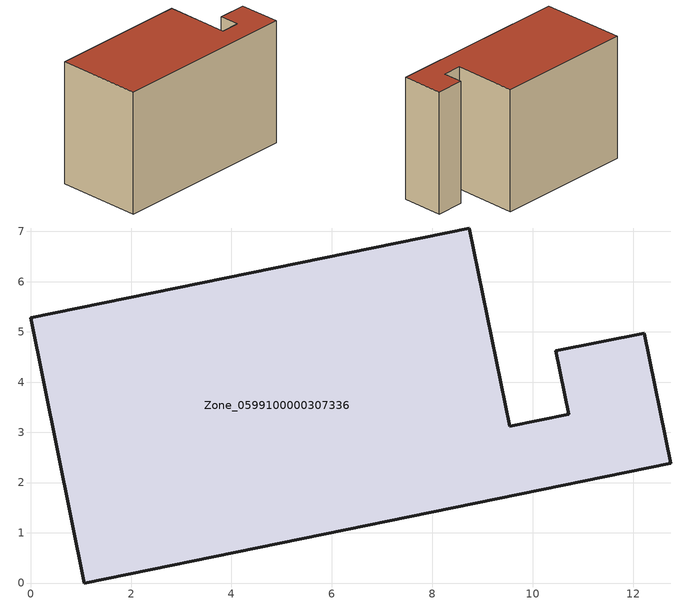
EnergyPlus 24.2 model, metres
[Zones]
Zone_0599100000307336
 floor ground (C_G): 9.54,3.12 10.72,3.36 10.46,4.62 12.22,4.97 12.75,2.38 1.07,0 0,5.28 8.74,7.07 z0
 wall outside (C_F): 1.07,0 12.75,2.38 12.22,4.97 10.46,4.62 10.72,3.36 9.54,3.12 8.74,7.07 0,5.28 1.07,0 z0:7.87
 roof outside (C_R): 10.72,3.36 9.54,3.12 8.74,7.07 0,5.28 1.07,0 12.75,2.38 12.22,4.97 10.46,4.62 z7.87
[BUILDING]
Pand.0599100000307336: North Axis=0; Terrain=City; Loads Convergence Tolerance Value=0.04; Temperature Convergence Tolerance Value=0.4; Solar Distribution=FullExterior; Maximum Number of Warmup Days=25; Minimum Number of Warmup Days=1
[Site:Location]
Rotterdam.The.Hague.AP_ZH_NLD Design_Conditions: Latitude=51.96; Longitude=4.45; Time Zone=1; Elevation=-4.5
[SITE:GROUNDTEMPERATURE:BUILDINGSURFACE]
18, 18, 18, 18, 18, 18, 18, 18, 18, 18, 18, 18
[MATERIAL] Thermal Absorptance=0.9; Solar Absorptance=0.7; Visible Absorptance=0.7
Name | Roughness | Thickness | Conductivity | Density | Specific Heat
G.TI.1975-1991 | MediumSmooth | 0.15 | 0.288461 | 540 | 1210
F.TI.1975-1991 | Rough | 0.3 | 0.230769 | 1920 | 840
R.TI.1975-1991 | MediumRough | 0.2 | 0.153846 | 1500 | 1000
[CONSTRUCTION]
C_G: G.TI.1975-1991
C_F: F.TI.1975-1991
C_R: R.TI.1975-1991
[ZONE]
Zone_0599100000307336: Type=1; Multiplier=1; Ceiling Height=Autocalculate; Volume=Autocalculate; Floor Area=autocalculate; Part of Total Floor Area=Yes
[ZONEINFILTRATION:DESIGNFLOWRATE]
Infil_Zone_0599100000307336: Zone or ZoneList or Space or SpaceList=Zone_0599100000307336; Schedule=AlwaysOn; Design Flow Rate Calculation Method=Flow/Area; Flow Rate per Floor Area=0.003; Constant Term Coefficient=1; Temperature Term Coefficient=0; Velocity Term Coefficient=0; Velocity Squared Term Coefficient=0
[HVACTEMPLATE:ZONE:IDEALLOADSAIRSYSTEM]
Zone_0599100000307336: Maximum Heating Supply Air Temperature=50; Minimum Cooling Supply Air Temperature=13; Maximum Heating Supply Air Humidity Ratio=0.0156; Minimum Cooling Supply Air Humidity Ratio=0.0077; Heating Limit=NoLimit; Cooling Limit=NoLimit; Dehumidification Control Type=ConstantSensibleHeatRatio; Cooling Sensible Heat Ratio=0.7; Dehumidification Setpoint=60; Humidification Control Type=None; Humidification Setpoint=30; Outdoor Air Method=None; Outdoor Air Flow Rate per Person=0.00944; Outdoor Air Flow Rate per Zone Floor Area=0; Outdoor Air Flow Rate per Zone=0; Demand Controlled Ventilation Type=None; Outdoor Air Economizer Type=NoEconomizer; Heat Recovery Type=None; Sensible Heat Recovery Effectiveness=0.7; Latent Heat Recovery Effectiveness=0.65
[ZONECONTROL:THERMOSTAT]
ThermostatControl_Zone_0599100000307336: Zone or ZoneList=Zone_0599100000307336; Control Type Schedule=DualSetpointControlType; Control 1=Thermostat_Zone_0599100000307336; Temperature Difference Between Cutout And Setpoint=0
[THERMOSTATSETPOINT:DUALSETPOINT]
Thermostat_Zone_0599100000307336: Heating Setpoint Temperature Schedule=HeatingSetpoint_Zone_0599100000307336; Cooling Setpoint Temperature Schedule=CoolingSetpoint_Zone_0599100000307336
[SCHEDULE:COMPACT]
HeatingSetpoint_Zone_0599100000307336: Through: 12/31, For: AllDays, Until: 24:00, 21
CoolingSetpoint_Zone_0599100000307336: Through: 12/31, For: AllDays, Until: 24:00, 24
DualSetpointControlType: Through: 12/31, For: AllDays, Until: 24:00, 4
AlwaysOn: Through: 12/31, For: AllDays, Until: 24:00, 1
